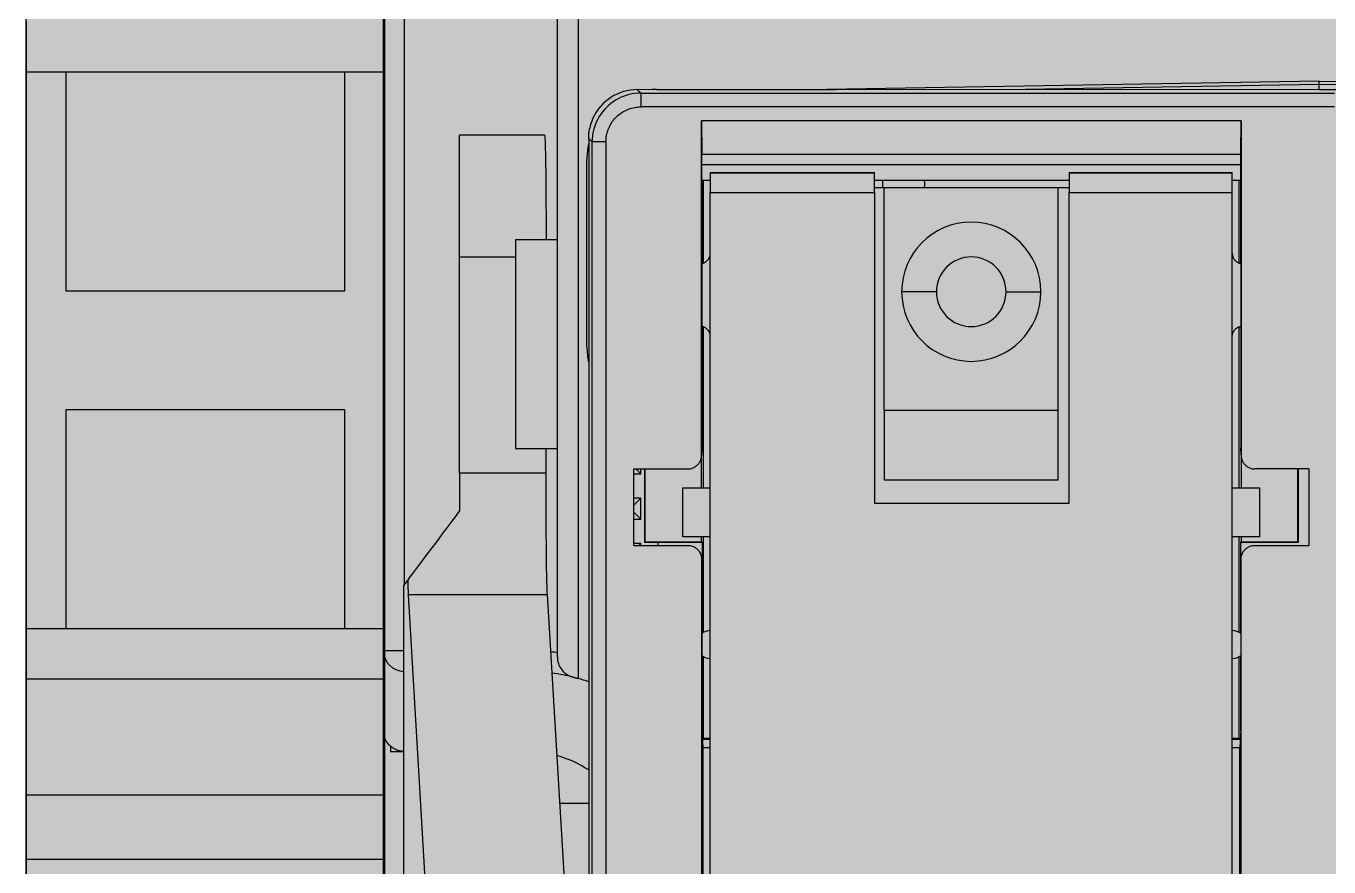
# Model space of a CAD drawing. Extents: x -20 to 2016, y -5898 to 916.
# Drawn here: x 950.62 to 969.34, y 77.65 to 89.73 of the extents above; entities that cross this region are included whole.
import ezdxf

# ---------------------------------------------------------------- set-up
doc = ezdxf.new("R2010")
doc.units = 0
doc.layers.add('MAIN-1', color=7, linetype='Continuous')
doc.layers.add('SYMS', color=7, linetype='Continuous')

# ---------------------------------------------------------------- blocks, each defined once
blk = doc.blocks.new('clipfix_35_5-select__2', base_point=(-147.547, 71.306))
at = {"color": 7, "linetype": 'Continuous'}
for p, q in [((-132.965, 76.456), (-132.247, 76.456)), ((-132.247, 75.881), (-132.247, 76.456)), ((-132.247, 76.456), (-124.247, 76.456)), ((-124.247, 76.456), (-124.247, 75.881)), ((-124.247, 76.456), (-123.528, 76.456)), ((-123.528, 76.456), (-121.856, 76.456)), ((-123.528, 71.306), (-123.528, 76.456)), ((-120.931, 76.456), (-121.856, 76.456)), ((-121.856, 76.456), (-121.856, 71.306)), ((-115.557, 76.456), (-120.931, 76.456)), ((-120.931, 76.456), (-120.931, 71.306)), ((-132.247, 71.881), (-132.247, 75.881)), ((-132.247, 75.881), (-129.097, 75.881)), ((-129.097, 75.881), (-129.097, 71.881)), ((-127.397, 75.881), (-124.247, 75.881)), ((-127.397, 71.881), (-127.397, 75.881)), ((-124.247, 75.881), (-124.247, 71.881)), ((-129.097, 71.881), (-132.247, 71.881)), ((-132.247, 71.306), (-132.247, 71.881)), ((-124.247, 71.881), (-127.397, 71.881)), ((-124.247, 71.881), (-124.247, 71.306)), ((-132.965, 71.306), (-132.247, 71.306)), ((-132.247, 71.306), (-124.247, 71.306)), ((-124.247, 71.306), (-123.528, 71.306)), ((-123.528, 71.306), (-121.856, 71.306)), ((-121.856, 71.306), (-120.931, 71.306)), ((-120.931, 71.306), (-115.557, 71.306))]:
    blk.add_line(p, q, dxfattribs=at)

msp = doc.modelspace()

# ---------------------------------------------------------------- hatches: boundary and pattern name
at = {"layer": 'SYMS', "true_color": 0x636466}
h = msp.add_hatch(color=251, dxfattribs=at)
h.dxf.hatch_style = 1
h.paths.add_polyline_path([(955.755, 38.159), (982.655, 38.159), (982.655, 117.159), (955.755, 117.159)])
h = msp.add_hatch(color=251, dxfattribs=at)
h.dxf.hatch_style = 1
h.paths.add_polyline_path([(955.769, 104.372), (950.619, 104.372), (950.619, 55.772), (955.769, 55.772)])

# ---------------------------------------------------------------- linework, layer by layer
at = {"layer": 'MAIN-1'}
for p, q in [((955.755, 80.759), (955.755, 96.059)), ((956.055, 95.759), (956.055, 81.7)), ((958.255, 80.667), (958.255, 95.759)), ((958.555, 95.759), (958.555, 80.357)), ((959.159, 88.773), (959.113, 88.754)), ((959.207, 88.789), (959.159, 88.773)), ((959.255, 88.801), (959.207, 88.789)), ((959.304, 88.81), (959.255, 88.801)), ((959.354, 88.815), (959.304, 88.81)), ((959.367, 88.763), (959.324, 88.756)), ((959.404, 88.817), (959.354, 88.815)), ((959.41, 88.767), (959.367, 88.763)), ((959.453, 88.768), (959.404, 88.817)), ((969.205, 88.816), (959.404, 88.817)), ((959.453, 88.768), (959.41, 88.767)), ((959.453, 88.768), (969.422, 88.768)), ((959.453, 88.768), (959.453, 88.568)), ((959.68, 88.819), (962.25, 88.819)), ((969.205, 88.94), (962.129, 88.817)), ((969.205, 88.89), (964.976, 88.817)), ((969.205, 88.94), (969.204, 88.94)), ((969.204, 88.94), (969.205, 88.94)), ((969.205, 88.94), (969.205, 88.94)), ((969.205, 88.94), (969.205, 88.94)), ((969.205, 88.94), (969.205, 88.94)), ((969.205, 88.94), (969.205, 88.94)), ((969.205, 88.94), (969.205, 88.94)), ((969.205, 88.94), (969.205, 88.94)), ((969.205, 88.94), (969.205, 88.94)), ((969.205, 88.94), (969.205, 88.94)), ((969.205, 88.94), (969.205, 88.94)), ((969.205, 88.94), (969.205, 88.94)), ((969.205, 88.94), (976.28, 88.817)), ((969.205, 88.938), (969.205, 88.939)), ((969.205, 88.939), (969.205, 88.939)), ((969.205, 88.939), (969.205, 88.939)), ((969.205, 88.937), (969.205, 88.938)), ((969.205, 88.936), (969.205, 88.937)), ((969.205, 88.935), (969.205, 88.936)), ((969.205, 88.933), (969.205, 88.935)), ((969.205, 88.931), (969.205, 88.933)), ((969.205, 88.928), (969.205, 88.931)), ((969.205, 88.926), (969.205, 88.928)), ((969.205, 88.923), (969.205, 88.926)), ((969.205, 88.92), (969.205, 88.923)), ((969.205, 88.916), (969.205, 88.92)), ((969.205, 88.912), (969.205, 88.916)), ((969.205, 88.908), (969.205, 88.912)), ((969.205, 88.904), (969.205, 88.908)), ((969.205, 88.9), (969.205, 88.904)), ((969.205, 88.895), (969.205, 88.9)), ((969.205, 88.89), (969.205, 88.895)), ((969.205, 88.816), (969.205, 88.89)), ((973.433, 88.817), (969.205, 88.89)), ((979.005, 88.817), (969.205, 88.816)), ((958.875, 88.575), (958.843, 88.536)), ((958.909, 88.611), (958.875, 88.575)), ((958.945, 88.646), (958.909, 88.611)), ((958.984, 88.677), (958.945, 88.646)), ((958.991, 88.59), (958.96, 88.561)), ((959.025, 88.706), (958.984, 88.677)), ((959.023, 88.616), (958.991, 88.59)), ((959.056, 88.641), (959.023, 88.616)), ((959.068, 88.731), (959.025, 88.706)), ((959.091, 88.664), (959.056, 88.641)), ((959.113, 88.754), (959.068, 88.731)), ((959.127, 88.685), (959.091, 88.664)), ((959.164, 88.704), (959.127, 88.685)), ((959.203, 88.72), (959.164, 88.704)), ((959.242, 88.735), (959.203, 88.72)), ((959.283, 88.747), (959.242, 88.735)), ((959.324, 88.756), (959.283, 88.747)), ((958.767, 88.407), (958.748, 88.362)), ((958.79, 88.452), (958.767, 88.407)), ((958.815, 88.494), (958.79, 88.452)), ((958.843, 88.536), (958.815, 88.494)), ((958.837, 88.395), (958.818, 88.358)), ((958.857, 88.431), (958.837, 88.395)), ((958.88, 88.466), (958.857, 88.431)), ((958.905, 88.499), (958.88, 88.466)), ((958.932, 88.531), (958.905, 88.499)), ((958.96, 88.561), (958.932, 88.531)), ((959.062, 88.38), (959.077, 88.397)), ((959.077, 88.397), (959.092, 88.414)), ((959.092, 88.414), (959.108, 88.43)), ((959.108, 88.43), (959.124, 88.445)), ((959.124, 88.445), (959.142, 88.459)), ((959.142, 88.459), (959.16, 88.473)), ((959.16, 88.473), (959.178, 88.486)), ((959.178, 88.486), (959.198, 88.498)), ((959.198, 88.498), (959.217, 88.509)), ((959.217, 88.509), (959.238, 88.519)), ((959.238, 88.519), (959.258, 88.528)), ((959.258, 88.528), (959.279, 88.537)), ((959.279, 88.537), (959.3, 88.544)), ((959.3, 88.544), (959.321, 88.551)), ((959.321, 88.551), (959.343, 88.556)), ((959.343, 88.556), (959.364, 88.56)), ((959.364, 88.56), (959.386, 88.564)), ((959.386, 88.564), (959.408, 88.566)), ((959.408, 88.566), (959.431, 88.568)), ((959.431, 88.568), (959.453, 88.568)), ((969.422, 88.568), (959.453, 88.568)), ((958.709, 88.195), (958.711, 88.213)), ((958.711, 88.213), (958.714, 88.231)), ((958.714, 88.231), (958.717, 88.248)), ((958.717, 88.248), (958.72, 88.265)), ((958.733, 88.314), (958.72, 88.265)), ((958.748, 88.362), (958.733, 88.314)), ((958.766, 88.197), (958.759, 88.155)), ((958.775, 88.239), (958.766, 88.197)), ((958.787, 88.28), (958.775, 88.239)), ((958.801, 88.319), (958.787, 88.28)), ((958.818, 88.358), (958.801, 88.319)), ((958.966, 88.179), (958.971, 88.2)), ((958.971, 88.2), (958.978, 88.222)), ((958.978, 88.222), (958.985, 88.243)), ((958.985, 88.243), (958.993, 88.264)), ((958.993, 88.264), (959.003, 88.284)), ((959.003, 88.284), (959.013, 88.304)), ((959.013, 88.304), (959.024, 88.324)), ((959.024, 88.324), (959.036, 88.343)), ((959.036, 88.343), (959.049, 88.362)), ((959.049, 88.362), (959.062, 88.38)), ((960.328, 83.571), (960.328, 88.367)), ((968.081, 88.367), (960.328, 88.367)), ((960.328, 88.367), (960.333, 87.895)), ((968.076, 87.895), (968.081, 88.367)), ((968.081, 88.367), (968.081, 83.571)), ((958.072, 88.161), (956.85, 88.161)), ((956.85, 86.411), (956.85, 88.161)), ((958.072, 88.161), (958.072, 88.16)), ((958.072, 88.16), (958.073, 88.156)), ((958.073, 88.156), (958.074, 88.151)), ((958.074, 88.151), (958.075, 88.143)), ((958.075, 88.143), (958.076, 88.132)), ((958.076, 88.132), (958.076, 88.12)), ((958.076, 88.12), (958.077, 88.104)), ((958.077, 88.104), (958.078, 88.086)), ((958.078, 88.086), (958.079, 88.066)), ((958.079, 88.066), (958.079, 88.042)), ((958.079, 88.042), (958.08, 88.016)), ((958.08, 88.016), (958.081, 87.986)), ((958.705, 88.141), (958.706, 88.159)), ((958.705, 88.137), (958.705, 88.141)), ((958.705, 88.134), (958.705, 88.137)), ((958.705, 88.131), (958.705, 88.134)), ((958.705, 88.127), (958.705, 88.131)), ((958.705, 88.124), (958.705, 88.127)), ((958.705, 88.121), (958.705, 88.124)), ((958.705, 88.117), (958.705, 88.121)), ((958.705, 88.117), (958.705, 71.746)), ((958.705, 88.117), (958.753, 88.068)), ((958.706, 88.159), (958.707, 88.177)), ((958.707, 88.177), (958.709, 88.195)), ((958.755, 88.112), (958.753, 88.068)), ((958.753, 71.746), (958.753, 88.068)), ((958.953, 88.068), (958.753, 88.068)), ((958.759, 88.155), (958.755, 88.112)), ((958.953, 88.068), (958.954, 88.091)), ((958.953, 88.068), (958.953, 71.746)), ((958.954, 88.091), (958.955, 88.113)), ((958.955, 88.113), (958.958, 88.135)), ((958.958, 88.135), (958.961, 88.157)), ((958.961, 88.157), (958.966, 88.179)), ((958.081, 87.986), (958.082, 87.953)), ((958.082, 87.953), (958.083, 87.916)), ((958.083, 87.916), (958.083, 87.875)), ((958.083, 87.875), (958.084, 87.83)), ((958.084, 87.83), (958.085, 87.78)), ((960.333, 87.894), (960.333, 87.895)), ((960.333, 87.895), (960.333, 87.895)), ((960.333, 86.467), (960.333, 87.895)), ((960.333, 87.893), (960.333, 87.894)), ((960.333, 87.892), (960.333, 87.893)), ((960.333, 87.891), (960.333, 87.892)), ((960.333, 87.89), (960.333, 87.891)), ((960.333, 87.889), (960.333, 87.89)), ((960.333, 87.889), (968.076, 87.889)), ((968.076, 86.467), (968.076, 87.895)), ((968.076, 87.889), (968.076, 87.895)), ((958.085, 87.78), (958.086, 87.724)), ((958.086, 87.724), (958.087, 87.662)), ((958.087, 87.662), (958.087, 87.593)), ((958.68, 85.119), (958.68, 87.819)), ((960.333, 87.74), (968.076, 87.74)), ((958.087, 87.593), (958.088, 87.514)), ((958.088, 87.514), (958.089, 87.423)), ((960.453, 87.513), (960.334, 87.513)), ((960.334, 87.513), (960.334, 86.32)), ((960.355, 86.326), (960.355, 87.513)), ((960.453, 87.627), (962.813, 87.627)), ((960.453, 87.627), (960.453, 87.616)), ((962.813, 87.616), (960.453, 87.616)), ((960.453, 87.616), (960.453, 87.34)), ((962.813, 87.616), (962.813, 87.627)), ((962.813, 87.34), (962.813, 87.616)), ((965.613, 87.513), (962.813, 87.513)), ((962.93, 87.513), (962.93, 87.413)), ((963.53, 87.513), (963.53, 87.413)), ((965.613, 87.627), (967.953, 87.627)), ((965.613, 87.627), (965.613, 87.616)), ((967.953, 87.616), (965.613, 87.616)), ((965.613, 87.616), (965.613, 87.34)), ((967.953, 87.616), (967.953, 87.627)), ((967.953, 87.34), (967.953, 87.616)), ((968.076, 87.513), (967.953, 87.513)), ((968.055, 86.325), (968.055, 87.513)), ((968.076, 86.32), (968.076, 87.513)), ((958.089, 87.423), (958.09, 87.316)), ((958.09, 87.316), (958.091, 87.184)), ((960.453, 76.044), (960.453, 87.34)), ((960.453, 87.34), (962.813, 87.34)), ((962.813, 87.413), (962.953, 87.413)), ((962.813, 87.34), (962.813, 82.874)), ((962.953, 87.413), (965.453, 87.413)), ((962.953, 84.213), (962.953, 87.413)), ((965.453, 87.413), (965.613, 87.413)), ((965.453, 84.213), (965.453, 87.413)), ((965.613, 87.34), (967.953, 87.34)), ((965.613, 82.874), (965.613, 87.34)), ((967.953, 76.044), (967.953, 87.34)), ((958.091, 87.184), (958.092, 87.008)), ((958.092, 87.008), (958.093, 86.659)), ((958.255, 86.659), (957.655, 86.659)), ((957.655, 86.659), (957.655, 83.659)), ((957.655, 86.411), (956.85, 86.411)), ((956.85, 83.309), (956.85, 86.411)), ((960.333, 86.467), (960.333, 83.671)), ((960.346, 86.323), (960.352, 86.325)), ((960.352, 86.325), (960.359, 86.328)), ((960.359, 86.328), (960.365, 86.33)), ((960.365, 86.33), (960.371, 86.333)), ((960.371, 86.333), (960.377, 86.337)), ((960.377, 86.337), (960.383, 86.34)), ((960.383, 86.34), (960.389, 86.344)), ((960.389, 86.344), (960.394, 86.348)), ((960.394, 86.348), (960.4, 86.352)), ((960.4, 86.352), (960.405, 86.357)), ((960.405, 86.357), (960.41, 86.361)), ((960.41, 86.361), (960.414, 86.366)), ((960.414, 86.366), (960.419, 86.371)), ((960.419, 86.371), (960.423, 86.377)), ((960.423, 86.377), (960.427, 86.383)), ((960.427, 86.383), (960.431, 86.388)), ((960.431, 86.388), (960.434, 86.394)), ((960.434, 86.394), (960.438, 86.4)), ((960.438, 86.4), (960.441, 86.407)), ((960.441, 86.407), (960.443, 86.413)), ((960.443, 86.413), (960.446, 86.42)), ((960.446, 86.42), (960.448, 86.426)), ((960.448, 86.426), (960.449, 86.433)), ((960.449, 86.433), (960.451, 86.44)), ((960.451, 86.44), (960.452, 86.446)), ((960.452, 86.446), (960.453, 86.453)), ((960.453, 86.46), (960.453, 86.467)), ((960.453, 86.453), (960.453, 86.46)), ((967.953, 86.467), (967.954, 86.46)), ((967.954, 86.46), (967.954, 86.453)), ((967.954, 86.453), (967.955, 86.446)), ((967.955, 86.446), (967.956, 86.439)), ((967.956, 86.439), (967.957, 86.432)), ((967.957, 86.432), (967.959, 86.426)), ((967.959, 86.426), (967.961, 86.419)), ((967.961, 86.419), (967.964, 86.412)), ((967.964, 86.412), (967.966, 86.406)), ((967.966, 86.406), (967.969, 86.4)), ((967.969, 86.4), (967.973, 86.393)), ((967.973, 86.393), (967.976, 86.387)), ((967.976, 86.387), (967.98, 86.382)), ((967.98, 86.382), (967.984, 86.376)), ((967.984, 86.376), (967.989, 86.371)), ((967.989, 86.371), (967.993, 86.365)), ((967.993, 86.365), (967.998, 86.36)), ((967.998, 86.36), (968.003, 86.356)), ((968.003, 86.356), (968.008, 86.351)), ((968.008, 86.351), (968.014, 86.347)), ((968.014, 86.347), (968.02, 86.343)), ((968.02, 86.343), (968.025, 86.339)), ((968.025, 86.339), (968.031, 86.336)), ((968.031, 86.336), (968.037, 86.332)), ((968.037, 86.332), (968.044, 86.33)), ((968.044, 86.33), (968.05, 86.327)), ((968.05, 86.327), (968.056, 86.325)), ((968.056, 86.325), (968.063, 86.323)), ((968.076, 86.467), (968.076, 83.671)), ((960.333, 86.32), (960.339, 86.322)), ((960.339, 86.322), (960.346, 86.323)), ((968.063, 86.323), (968.07, 86.321)), ((968.07, 86.321), (968.076, 86.32)), ((963.703, 85.913), (963.203, 85.913)), ((964.703, 85.913), (965.203, 85.913)), ((960.339, 85.413), (960.333, 85.414)), ((960.346, 85.411), (960.339, 85.413)), ((960.352, 85.409), (960.346, 85.411)), ((960.359, 85.407), (960.352, 85.409)), ((960.355, 83.094), (960.355, 85.408)), ((960.365, 85.404), (960.359, 85.407)), ((960.371, 85.401), (960.365, 85.404)), ((960.377, 85.398), (960.371, 85.401)), ((960.383, 85.394), (960.377, 85.398)), ((960.389, 85.391), (960.383, 85.394)), ((960.394, 85.387), (960.389, 85.391)), ((968.008, 85.383), (968.014, 85.388)), ((968.014, 85.388), (968.02, 85.392)), ((968.02, 85.392), (968.025, 85.395)), ((968.025, 85.395), (968.031, 85.399)), ((968.031, 85.399), (968.037, 85.402)), ((968.037, 85.402), (968.044, 85.405)), ((968.044, 85.405), (968.05, 85.407)), ((968.05, 85.407), (968.056, 85.41)), ((968.055, 83.094), (968.055, 85.409)), ((968.056, 85.41), (968.063, 85.412)), ((968.063, 85.412), (968.07, 85.413)), ((968.07, 85.413), (968.076, 85.415)), ((960.4, 85.382), (960.394, 85.387)), ((960.405, 85.378), (960.4, 85.382)), ((960.41, 85.373), (960.405, 85.378)), ((960.414, 85.368), (960.41, 85.373)), ((960.419, 85.363), (960.414, 85.368)), ((960.423, 85.357), (960.419, 85.363)), ((960.427, 85.352), (960.423, 85.357)), ((960.431, 85.346), (960.427, 85.352)), ((960.434, 85.34), (960.431, 85.346)), ((960.438, 85.334), (960.434, 85.34)), ((960.441, 85.328), (960.438, 85.334)), ((960.443, 85.321), (960.441, 85.328)), ((960.446, 85.315), (960.443, 85.321)), ((960.448, 85.308), (960.446, 85.315)), ((960.449, 85.301), (960.448, 85.308)), ((960.451, 85.295), (960.449, 85.301)), ((960.452, 85.288), (960.451, 85.295)), ((960.453, 85.281), (960.452, 85.288)), ((960.453, 85.274), (960.453, 85.281)), ((960.453, 85.267), (960.453, 85.274)), ((967.953, 85.267), (967.954, 85.274)), ((967.954, 85.281), (967.955, 85.288)), ((967.954, 85.274), (967.954, 85.281)), ((967.955, 85.288), (967.956, 85.295)), ((967.956, 85.295), (967.957, 85.302)), ((967.957, 85.302), (967.959, 85.309)), ((967.959, 85.309), (967.961, 85.315)), ((967.961, 85.315), (967.964, 85.322)), ((967.964, 85.322), (967.966, 85.328)), ((967.966, 85.328), (967.969, 85.335)), ((967.969, 85.335), (967.973, 85.341)), ((967.973, 85.341), (967.976, 85.347)), ((967.976, 85.347), (967.98, 85.353)), ((967.98, 85.353), (967.984, 85.358)), ((967.984, 85.358), (967.989, 85.364)), ((967.989, 85.364), (967.993, 85.369)), ((967.993, 85.369), (967.998, 85.374)), ((967.998, 85.374), (968.003, 85.379)), ((968.003, 85.379), (968.008, 85.383)), ((962.953, 84.213), (962.953, 83.213)), ((962.953, 84.213), (965.453, 84.213)), ((965.453, 83.213), (965.453, 84.213)), ((957.655, 83.659), (958.255, 83.659)), ((958.093, 83.309), (958.093, 83.659)), ((960.32, 83.511), (960.324, 83.523)), ((960.324, 83.523), (960.326, 83.536)), ((960.326, 83.536), (960.327, 83.55)), ((960.327, 83.55), (960.328, 83.564)), ((960.327, 83.094), (960.327, 83.542)), ((960.333, 83.671), (960.328, 83.571)), ((960.333, 83.662), (960.328, 83.562)), ((960.328, 83.57), (960.328, 83.571)), ((960.328, 83.569), (960.328, 83.57)), ((960.328, 83.568), (960.328, 83.569)), ((960.328, 83.567), (960.328, 83.568)), ((960.328, 83.566), (960.328, 83.567)), ((960.328, 83.564), (960.328, 83.566)), ((960.333, 83.67), (960.333, 83.671)), ((960.333, 83.669), (960.333, 83.67)), ((960.333, 83.668), (960.333, 83.669)), ((960.333, 83.667), (960.333, 83.668)), ((960.333, 83.666), (960.333, 83.667)), ((960.333, 83.665), (960.333, 83.666)), ((968.081, 83.571), (968.076, 83.671)), ((968.076, 83.671), (968.076, 83.67)), ((968.076, 83.67), (968.076, 83.669)), ((968.076, 83.669), (968.076, 83.668)), ((968.076, 83.668), (968.076, 83.667)), ((968.076, 83.667), (968.076, 83.666)), ((968.076, 83.666), (968.076, 83.665)), ((968.077, 83.662), (968.081, 83.562)), ((968.081, 83.571), (968.081, 83.57)), ((968.081, 83.57), (968.081, 83.569)), ((968.081, 83.569), (968.081, 83.568)), ((968.081, 83.568), (968.081, 83.567)), ((968.081, 83.567), (968.081, 83.566)), ((968.081, 83.566), (968.081, 83.564)), ((968.081, 83.564), (968.082, 83.55)), ((968.082, 83.55), (968.083, 83.536)), ((968.083, 83.542), (968.083, 83.094)), ((968.083, 83.536), (968.086, 83.523)), ((968.086, 83.523), (968.089, 83.511)), ((959.355, 82.267), (959.355, 83.367)), ((959.355, 83.367), (960.128, 83.367)), ((959.455, 83.297), (959.384, 83.367)), ((959.455, 83.297), (959.455, 83.367)), ((959.506, 83.367), (959.506, 82.317)), ((959.512, 83.367), (959.512, 82.322)), ((960.128, 83.367), (960.143, 83.368)), ((960.143, 83.368), (960.157, 83.369)), ((960.157, 83.369), (960.17, 83.371)), ((960.17, 83.371), (960.183, 83.374)), ((960.183, 83.374), (960.194, 83.377)), ((960.194, 83.377), (960.205, 83.382)), ((960.205, 83.382), (960.216, 83.386)), ((960.216, 83.386), (960.226, 83.392)), ((960.226, 83.392), (960.235, 83.398)), ((960.235, 83.398), (960.244, 83.404)), ((960.244, 83.404), (960.252, 83.411)), ((960.252, 83.411), (960.261, 83.418)), ((960.261, 83.418), (960.268, 83.426)), ((960.268, 83.426), (960.276, 83.433)), ((960.276, 83.433), (960.283, 83.442)), ((960.283, 83.442), (960.29, 83.45)), ((960.29, 83.45), (960.296, 83.459)), ((960.296, 83.459), (960.302, 83.468)), ((960.302, 83.468), (960.307, 83.478)), ((960.307, 83.478), (960.312, 83.489)), ((960.312, 83.489), (960.317, 83.5)), ((960.317, 83.5), (960.32, 83.511)), ((968.089, 83.511), (968.092, 83.5)), ((968.092, 83.5), (968.097, 83.489)), ((968.097, 83.489), (968.102, 83.478)), ((968.102, 83.478), (968.107, 83.468)), ((968.107, 83.468), (968.113, 83.459)), ((968.113, 83.459), (968.119, 83.45)), ((968.119, 83.45), (968.126, 83.442)), ((968.126, 83.442), (968.133, 83.433)), ((968.133, 83.433), (968.141, 83.426)), ((968.141, 83.426), (968.149, 83.418)), ((968.149, 83.418), (968.157, 83.411)), ((968.157, 83.411), (968.165, 83.404)), ((968.165, 83.404), (968.174, 83.398)), ((968.174, 83.398), (968.183, 83.392)), ((968.183, 83.392), (968.193, 83.386)), ((968.193, 83.386), (968.204, 83.382)), ((968.204, 83.382), (968.215, 83.377)), ((968.215, 83.377), (968.227, 83.374)), ((968.227, 83.374), (968.239, 83.371)), ((968.239, 83.371), (968.252, 83.369)), ((968.252, 83.369), (968.266, 83.368)), ((968.266, 83.368), (968.281, 83.367)), ((969.055, 83.367), (968.281, 83.367)), ((968.898, 82.322), (968.898, 83.367)), ((968.905, 82.315), (968.905, 83.367)), ((969.055, 83.367), (969.055, 82.267)), ((956.85, 83.309), (958.093, 83.309)), ((956.85, 83.309), (956.85, 82.761)), ((958.093, 83.183), (958.093, 83.309)), ((958.093, 83.065), (958.093, 83.183)), ((959.355, 83.297), (959.455, 83.297)), ((962.953, 83.213), (965.453, 83.213)), ((958.094, 82.955), (958.093, 83.065)), ((958.094, 82.85), (958.094, 82.955)), ((960.053, 83.094), (960.453, 83.094)), ((960.053, 83.094), (960.053, 82.394)), ((967.953, 83.094), (968.353, 83.094)), ((968.353, 82.394), (968.353, 83.094)), ((958.094, 82.751), (958.094, 82.85)), ((959.455, 82.947), (959.355, 82.947)), ((959.455, 82.947), (959.355, 82.847)), ((959.455, 82.647), (959.455, 82.947)), ((962.813, 82.874), (965.613, 82.874)), ((956.672, 82.523), (956.73, 82.6)), ((956.73, 82.6), (956.789, 82.679)), ((956.789, 82.679), (956.85, 82.761)), ((958.095, 82.657), (958.094, 82.751)), ((958.095, 82.567), (958.095, 82.657)), ((959.455, 82.647), (959.355, 82.747)), ((959.355, 82.647), (959.455, 82.647)), ((956.56, 82.374), (956.615, 82.447)), ((956.615, 82.447), (956.672, 82.523)), ((958.096, 82.481), (958.095, 82.567)), ((958.096, 82.398), (958.096, 82.481)), ((958.097, 82.32), (958.096, 82.398)), ((960.453, 82.394), (960.053, 82.394)), ((960.327, 82.322), (960.327, 82.394)), ((960.355, 81.018), (960.355, 82.394)), ((968.353, 82.394), (967.953, 82.394)), ((968.055, 81.017), (968.055, 82.394)), ((968.083, 82.394), (968.083, 82.322)), ((956.405, 82.167), (956.455, 82.234)), ((956.455, 82.234), (956.507, 82.303)), ((956.507, 82.303), (956.56, 82.374)), ((958.098, 82.244), (958.097, 82.32)), ((958.098, 82.173), (958.098, 82.244)), ((959.455, 82.297), (959.355, 82.297)), ((959.355, 82.267), (960.128, 82.267)), ((959.455, 82.297), (959.425, 82.267)), ((959.455, 82.267), (959.455, 82.297)), ((959.506, 82.317), (959.512, 82.322)), ((959.506, 82.317), (959.705, 82.317)), ((959.512, 82.322), (960.327, 82.322)), ((959.705, 82.267), (959.705, 82.317)), ((959.705, 82.316), (960.334, 82.315)), ((960.128, 82.267), (960.146, 82.267)), ((960.146, 82.267), (960.162, 82.265)), ((960.162, 82.265), (960.178, 82.262)), ((960.178, 82.262), (960.192, 82.258)), ((960.192, 82.258), (960.205, 82.253)), ((960.205, 82.253), (960.218, 82.247)), ((960.218, 82.247), (960.229, 82.241)), ((960.229, 82.241), (960.24, 82.234)), ((960.24, 82.234), (960.251, 82.226)), ((960.251, 82.226), (960.261, 82.217)), ((960.261, 82.217), (960.27, 82.209)), ((960.27, 82.209), (960.279, 82.199)), ((960.274, 82.204), (960.27, 82.209)), ((960.285, 82.197), (960.276, 82.206)), ((960.334, 82.315), (960.327, 82.322)), ((960.334, 82.315), (960.334, 81.004)), ((968.076, 82.315), (968.083, 82.322)), ((968.076, 81.003), (968.076, 82.315)), ((968.076, 82.315), (968.905, 82.315)), ((968.083, 82.322), (968.898, 82.322)), ((968.133, 82.206), (968.124, 82.197)), ((968.132, 82.201), (968.139, 82.209)), ((968.139, 82.209), (968.135, 82.204)), ((968.139, 82.209), (968.147, 82.216)), ((968.147, 82.216), (968.155, 82.223)), ((968.155, 82.223), (968.164, 82.23)), ((968.164, 82.23), (968.173, 82.237)), ((968.173, 82.237), (968.182, 82.242)), ((968.182, 82.242), (968.192, 82.248)), ((968.192, 82.248), (968.203, 82.253)), ((968.203, 82.253), (968.214, 82.257)), ((968.214, 82.257), (968.226, 82.26)), ((968.226, 82.26), (968.238, 82.263)), ((968.238, 82.263), (968.252, 82.265)), ((968.252, 82.265), (968.266, 82.267)), ((968.266, 82.267), (968.281, 82.267)), ((968.281, 82.267), (969.055, 82.267)), ((968.905, 82.315), (968.898, 82.322)), ((956.264, 81.98), (956.31, 82.04)), ((956.31, 82.04), (956.357, 82.102)), ((956.357, 82.102), (956.405, 82.167)), ((958.099, 82.104), (958.098, 82.173)), ((958.1, 82.04), (958.099, 82.104)), ((958.101, 81.978), (958.1, 82.04)), ((960.279, 82.199), (960.287, 82.189)), ((960.293, 82.188), (960.285, 82.197)), ((960.287, 82.189), (960.295, 82.179)), ((960.301, 82.178), (960.293, 82.188)), ((960.295, 82.179), (960.302, 82.168)), ((960.308, 82.167), (960.301, 82.178)), ((960.302, 82.168), (960.309, 82.156)), ((960.313, 82.156), (960.308, 82.167)), ((960.309, 82.156), (960.314, 82.144)), ((960.319, 82.144), (960.313, 82.156)), ((960.314, 82.144), (960.319, 82.131)), ((960.323, 82.132), (960.319, 82.144)), ((960.319, 82.131), (960.323, 82.116)), ((960.326, 82.119), (960.323, 82.132)), ((960.323, 82.116), (960.326, 82.101)), ((960.329, 82.106), (960.326, 82.119)), ((960.326, 82.101), (960.328, 82.085)), ((960.328, 82.085), (960.328, 82.067)), ((960.328, 82.067), (960.333, 82.063)), ((960.328, 82.067), (960.328, 75.426)), ((960.331, 82.092), (960.329, 82.106)), ((960.332, 82.078), (960.331, 82.092)), ((960.333, 82.063), (960.332, 82.078)), ((960.333, 82.063), (960.333, 79.614)), ((968.077, 82.078), (968.076, 82.063)), ((968.076, 82.063), (968.081, 82.067)), ((968.076, 82.063), (968.076, 79.614)), ((968.078, 82.092), (968.077, 82.078)), ((968.08, 82.106), (968.078, 82.092)), ((968.083, 82.119), (968.08, 82.106)), ((968.081, 82.082), (968.082, 82.096)), ((968.081, 82.067), (968.081, 82.082)), ((968.081, 75.426), (968.081, 82.067)), ((968.082, 82.096), (968.085, 82.109)), ((968.086, 82.132), (968.083, 82.119)), ((968.085, 82.109), (968.087, 82.122)), ((968.091, 82.144), (968.086, 82.132)), ((968.087, 82.122), (968.091, 82.134)), ((968.096, 82.156), (968.091, 82.144)), ((968.091, 82.134), (968.095, 82.145)), ((968.095, 82.145), (968.1, 82.156)), ((968.102, 82.167), (968.096, 82.156)), ((968.1, 82.156), (968.105, 82.166)), ((968.108, 82.178), (968.102, 82.167)), ((968.105, 82.166), (968.111, 82.175)), ((968.116, 82.188), (968.108, 82.178)), ((968.111, 82.175), (968.118, 82.184)), ((968.124, 82.197), (968.116, 82.188)), ((968.118, 82.184), (968.125, 82.193)), ((968.125, 82.193), (968.132, 82.201)), ((956.141, 81.815), (956.18, 81.867)), ((956.18, 81.867), (956.221, 81.922)), ((956.221, 81.922), (956.264, 81.98)), ((958.101, 81.92), (958.101, 81.978)), ((958.102, 81.866), (958.101, 81.92)), ((958.103, 81.815), (958.102, 81.866)), ((956.05, 81.694), (956.104, 81.766)), ((956.05, 71.163), (956.05, 81.694)), ((956.104, 81.766), (956.141, 81.815)), ((956.104, 81.766), (956.105, 81.73)), ((956.105, 81.73), (956.106, 81.698)), ((956.106, 81.698), (956.107, 81.669)), ((956.107, 81.669), (956.108, 81.643)), ((956.108, 81.643), (956.109, 81.621)), ((958.104, 81.768), (958.103, 81.815)), ((958.105, 81.724), (958.104, 81.768)), ((958.107, 81.684), (958.105, 81.724)), ((958.108, 81.649), (958.107, 81.684)), ((958.109, 81.618), (958.108, 81.649)), ((956.109, 81.621), (956.11, 81.602)), ((956.11, 81.602), (956.111, 81.586)), ((956.111, 81.586), (956.111, 81.574)), ((956.111, 81.574), (956.112, 81.566)), ((956.112, 81.566), (956.113, 81.561)), ((956.113, 81.561), (956.114, 81.559)), ((956.696, 71.741), (956.114, 81.559)), ((958.114, 81.559), (956.114, 81.559)), ((958.11, 81.593), (958.109, 81.618)), ((958.112, 81.575), (958.11, 81.593)), ((958.113, 81.563), (958.112, 81.575)), ((958.114, 81.559), (958.113, 81.563)), ((958.695, 71.746), (958.114, 81.559)), ((955.755, 79.609), (955.755, 80.759)), ((955.755, 80.759), (956.05, 80.759)), ((958.255, 80.667), (958.256, 80.642)), ((958.256, 80.642), (958.259, 80.618)), ((958.259, 80.618), (958.263, 80.595)), ((958.263, 80.595), (958.27, 80.572)), ((958.27, 80.572), (958.278, 80.55)), ((958.278, 80.55), (958.288, 80.529)), ((958.288, 80.529), (958.299, 80.509)), ((960.334, 80.684), (960.334, 79.596)), ((960.355, 79.501), (960.355, 80.67)), ((968.055, 79.501), (968.055, 80.672)), ((968.076, 79.597), (968.076, 80.686)), ((958.299, 80.509), (958.312, 80.491)), ((958.312, 80.491), (958.325, 80.474)), ((958.325, 80.474), (958.339, 80.458)), ((958.339, 80.458), (958.354, 80.444)), ((958.354, 80.444), (958.369, 80.431)), ((958.369, 80.431), (958.385, 80.42)), ((958.385, 80.42), (958.4, 80.409)), ((958.4, 80.409), (958.417, 80.401)), ((958.417, 80.401), (958.433, 80.393)), ((958.433, 80.393), (958.449, 80.386)), ((958.449, 80.386), (958.466, 80.38)), ((958.466, 80.38), (958.482, 80.376)), ((958.482, 80.376), (958.492, 80.373)), ((958.492, 80.373), (958.502, 80.371)), ((958.502, 80.371), (958.513, 80.368)), ((958.513, 80.368), (958.523, 80.365)), ((958.523, 80.365), (958.534, 80.362)), ((958.534, 80.362), (958.544, 80.36)), ((958.544, 80.36), (958.555, 80.357)), ((955.755, 79.59), (955.755, 79.609)), ((955.757, 79.572), (955.755, 79.59)), ((960.333, 79.614), (960.345, 79.367)), ((968.076, 79.614), (968.064, 79.367)), ((955.76, 79.553), (955.757, 79.572)), ((955.764, 79.535), (955.76, 79.553)), ((955.769, 79.517), (955.764, 79.535)), ((955.775, 79.5), (955.769, 79.517)), ((955.782, 79.484), (955.775, 79.5)), ((955.79, 79.468), (955.782, 79.484)), ((955.799, 79.453), (955.79, 79.468)), ((955.808, 79.438), (955.799, 79.453)), ((955.818, 79.425), (955.808, 79.438)), ((955.828, 79.412), (955.818, 79.425)), ((955.839, 79.4), (955.828, 79.412)), ((955.851, 79.389), (955.839, 79.4)), ((960.339, 79.486), (960.355, 79.501)), ((960.453, 79.48), (960.339, 79.48)), ((960.355, 79.501), (960.453, 79.501)), ((967.953, 79.501), (968.055, 79.501)), ((968.07, 79.48), (967.953, 79.48)), ((968.07, 79.486), (968.055, 79.501)), ((955.862, 79.379), (955.851, 79.389)), ((955.855, 79.385), (955.855, 79.309)), ((955.855, 79.309), (956.05, 79.309)), ((955.874, 79.369), (955.862, 79.379)), ((955.886, 79.361), (955.874, 79.369)), ((955.899, 79.353), (955.886, 79.361)), ((955.911, 79.346), (955.899, 79.353)), ((955.924, 79.339), (955.911, 79.346)), ((955.936, 79.333), (955.924, 79.339)), ((955.949, 79.328), (955.936, 79.333)), ((955.961, 79.324), (955.949, 79.328)), ((955.974, 79.32), (955.961, 79.324)), ((955.987, 79.317), (955.974, 79.32)), ((955.999, 79.314), (955.987, 79.317)), ((956.012, 79.312), (955.999, 79.314)), ((956.025, 79.31), (956.012, 79.312)), ((956.037, 79.309), (956.025, 79.31)), ((956.05, 79.309), (956.037, 79.309)), ((960.345, 79.367), (960.345, 77.267)), ((960.345, 79.367), (960.453, 79.367)), ((967.953, 79.367), (968.064, 79.367)), ((968.064, 77.267), (968.064, 79.367)), ((958.705, 78.559), (958.292, 78.559))]:
    msp.add_line(p, q, dxfattribs=at)
for centre, radius, start, end in [((959.68, 87.819), 1, 90, 93.4734), ((959.68, 87.819), 1, 167.1614, 180), ((964.203, 85.913), 1, 0, 180), ((964.203, 85.913), 0.5, 0, 180), ((964.203, 85.913), 1, 180, 0), ((964.203, 85.913), 0.5, 180, 0), ((959.68, 85.119), 1, 180, 192.8386), ((960.453, 80.844), 0.2, 90, 127.0982), ((967.953, 80.844), 0.2, 52.0488, 90), ((956.055, 80.759), 0.3, 180, 269.1562), ((957.805, 77.659), 3.1, 81.6534, 83.3597), ((960.453, 80.844), 0.2, 232.9018, 270), ((967.953, 80.844), 0.2, 270, 307.9512), ((957.805, 77.659), 2.8, 76.003, 82.2722), ((957.805, 77.659), 2.8, 71.2509, 74.4629), ((957.805, 77.659), 1.65, 56.9443, 74.2912)]:
    msp.add_arc(centre, radius, start, end, dxfattribs=at)
at = {"layer": 'SYMS'}
for points in [[(955.755, 117.159), (982.655, 117.159), (982.655, 38.159), (955.755, 38.159)], [(950.619, 104.372), (955.769, 104.372), (955.769, 55.772), (950.619, 55.772)]]:
    msp.add_lwpolyline(points, close=True, dxfattribs=at)

# ---------------------------------------------------------------- block references
at = {"rotation": 270}
msp.add_blockref('clipfix_35_5-select__2', (950.619, 104.372), dxfattribs=at)

doc.saveas('drawing.dxf')
